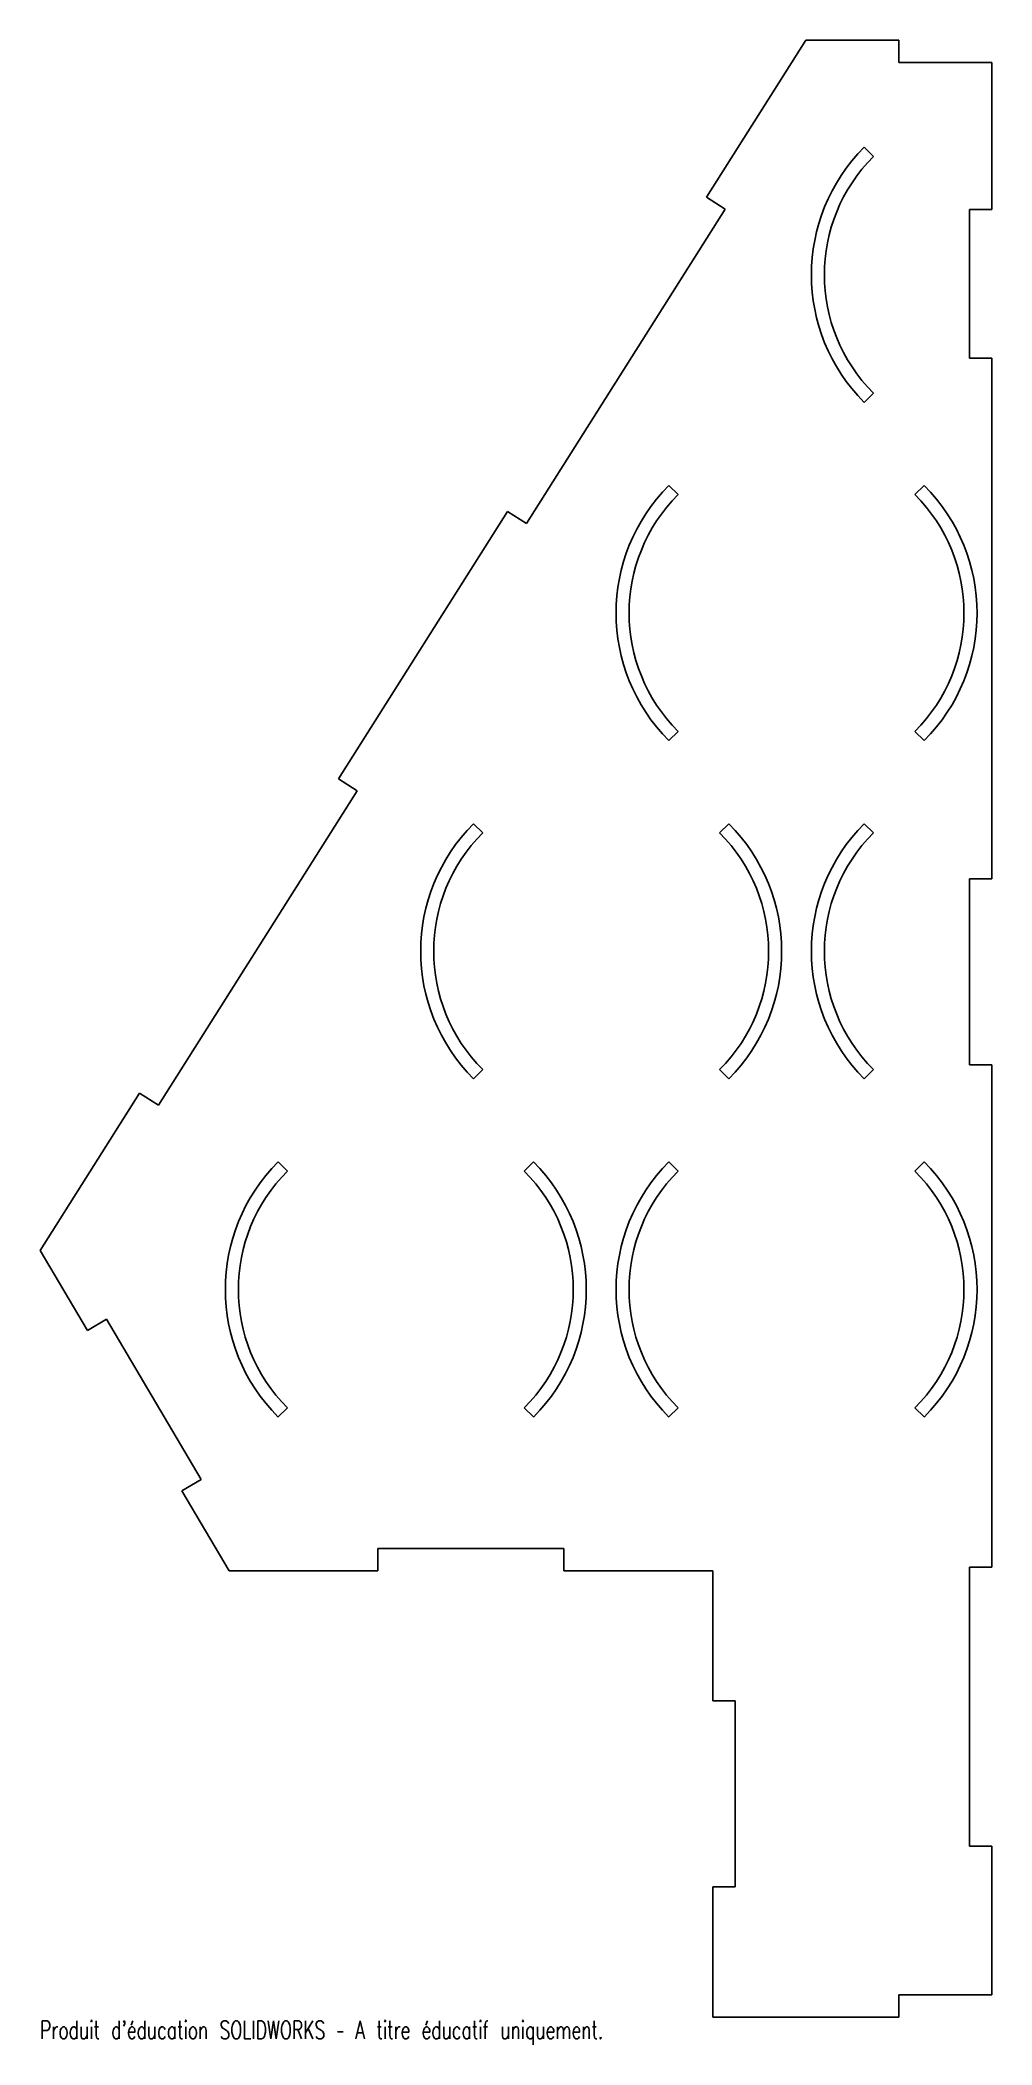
# Model space of a CAD drawing. Header units: millimetres. Extents: x -256 to 0, y -203 to 336.
import ezdxf

# ---------------------------------------------------------------- set-up
doc = ezdxf.new("R2010")
doc.units = ezdxf.units.MM
doc.styles.add('SLDTEXTSTYLE0', font='TXT', dxfattribs={"width": 0.7, "bigfont": 'bigfont'})

msp = doc.modelspace()

# ---------------------------------------------------------------- linework, layer by layer
at = {"color": 7, "linetype": 'Continuous', "lineweight": 25}
for p, q in [((-50, 335.9), (-76.72, 293.64)), ((-25, 335.9), (-50, 335.9)), ((-25, 335.9), (-25, 329.9)), ((-25, 329.9), (0, 329.9)), ((0, 329.9), (0, 290.36)), ((-31.82, 304.62), (-34.29, 307.09)), ((-71.65, 290.44), (-76.72, 293.64)), ((-125.1, 205.92), (-71.65, 290.44)), ((0, 290.36), (-6, 290.36)), ((-6, 290.36), (-6, 250.36)), ((-6, 250.36), (0, 250.36)), ((0, 250.36), (0, 110.36)), ((-34.29, 238.5), (-31.82, 240.98)), ((-84.32, 213.69), (-86.79, 216.16)), ((-18.21, 216.16), (-20.68, 213.69)), ((-130.17, 209.12), (-175.6, 137.28)), ((-130.17, 209.12), (-125.1, 205.92)), ((-86.79, 147.57), (-84.32, 150.05)), ((-20.68, 150.05), (-18.21, 147.57)), ((-170.53, 134.08), (-175.6, 137.28)), ((-223.98, 49.56), (-170.53, 134.08)), ((-136.82, 122.75), (-139.29, 125.23)), ((-70.71, 125.23), (-73.18, 122.75)), ((-31.82, 122.75), (-34.29, 125.23)), ((0, 110.36), (-6, 110.36)), ((-6, 110.36), (-6, 60.36)), ((-6, 60.36), (0, 60.36)), ((0, 60.36), (0, -74.64)), ((-139.29, 56.64), (-136.82, 59.11)), ((-73.18, 59.11), (-70.71, 56.64)), ((-34.29, 56.64), (-31.82, 59.11)), ((-229.05, 52.77), (-255.78, 10.51)), ((-229.05, 52.77), (-223.98, 49.56)), ((-189.32, 31.82), (-191.79, 34.29)), ((-123.21, 34.29), (-125.68, 31.82)), ((-84.32, 31.82), (-86.79, 34.29)), ((-18.21, 34.29), (-20.68, 31.82)), ((-255.78, 10.51), (-243.08, -11.03)), ((-237.91, -7.98), (-243.08, -11.03)), ((-212.52, -51.06), (-237.91, -7.98)), ((-191.79, -34.29), (-189.32, -31.82)), ((-125.68, -31.82), (-123.21, -34.29)), ((-86.79, -34.29), (-84.32, -31.82)), ((-20.68, -31.82), (-18.21, -34.29)), ((-217.69, -54.11), (-212.52, -51.06)), ((-217.69, -54.11), (-205, -75.64)), ((-115, -69.64), (-165, -69.64)), ((-165, -69.64), (-165, -75.64)), ((-115, -75.64), (-115, -69.64)), ((0, -74.64), (-6, -74.64)), ((-6, -74.64), (-6, -149.64)), ((-205, -75.64), (-165, -75.64)), ((-115, -75.64), (-75, -75.64)), ((-75, -75.64), (-75, -110.64)), ((-69, -110.64), (-75, -110.64)), ((-69, -160.64), (-69, -110.64)), ((-6, -149.64), (0, -149.64)), ((0, -149.64), (0, -189.64)), ((-75, -160.64), (-75, -195.64)), ((-75, -160.64), (-69, -160.64)), ((0, -189.64), (-25, -189.64)), ((-25, -189.64), (-25, -195.64)), ((-75, -195.64), (-25, -195.64))]:
    msp.add_line(p, q, dxfattribs=at)
for centre, radius, start, end in [((0, 272.8), 48.5, 135, 225), ((0, 272.8), 45, 135, 225), ((-52.5, 181.87), 48.5, 135, 225), ((-52.5, 181.87), 48.5, 315, 45), ((-52.5, 181.87), 45, 135, 225), ((-52.5, 181.87), 45, 315, 45), ((-105, 90.93), 48.5, 135, 225), ((-105, 90.93), 48.5, 315, 45), ((0, 90.93), 48.5, 135, 225), ((-105, 90.93), 45, 135, 225), ((-105, 90.93), 45, 315, 45), ((0, 90.93), 45, 135, 225), ((-157.5, 0), 48.5, 135, 225), ((-157.5, 0), 48.5, 315, 45), ((-52.5, 0), 48.5, 135, 225), ((-52.5, 0), 48.5, 315, 45), ((-157.5, 0), 45, 135, 225), ((-157.5, 0), 45, 315, 45), ((-52.5, 0), 45, 135, 225), ((-52.5, 0), 45, 315, 45)]:
    msp.add_arc(centre, radius, start, end, dxfattribs=at)

# ---------------------------------------------------------------- texts
at = {"color": 7, "linetype": 'Continuous', "insert": (-255.78, -196.66), "char_height": 4.8336, "attachment_point": 1, "style": 'SLDTEXTSTYLE0'}
msp.add_mtext("Produit d'éducation SOLIDWORKS – A titre éducatif uniquement.", dxfattribs=at)

doc.saveas('drawing.dxf')
